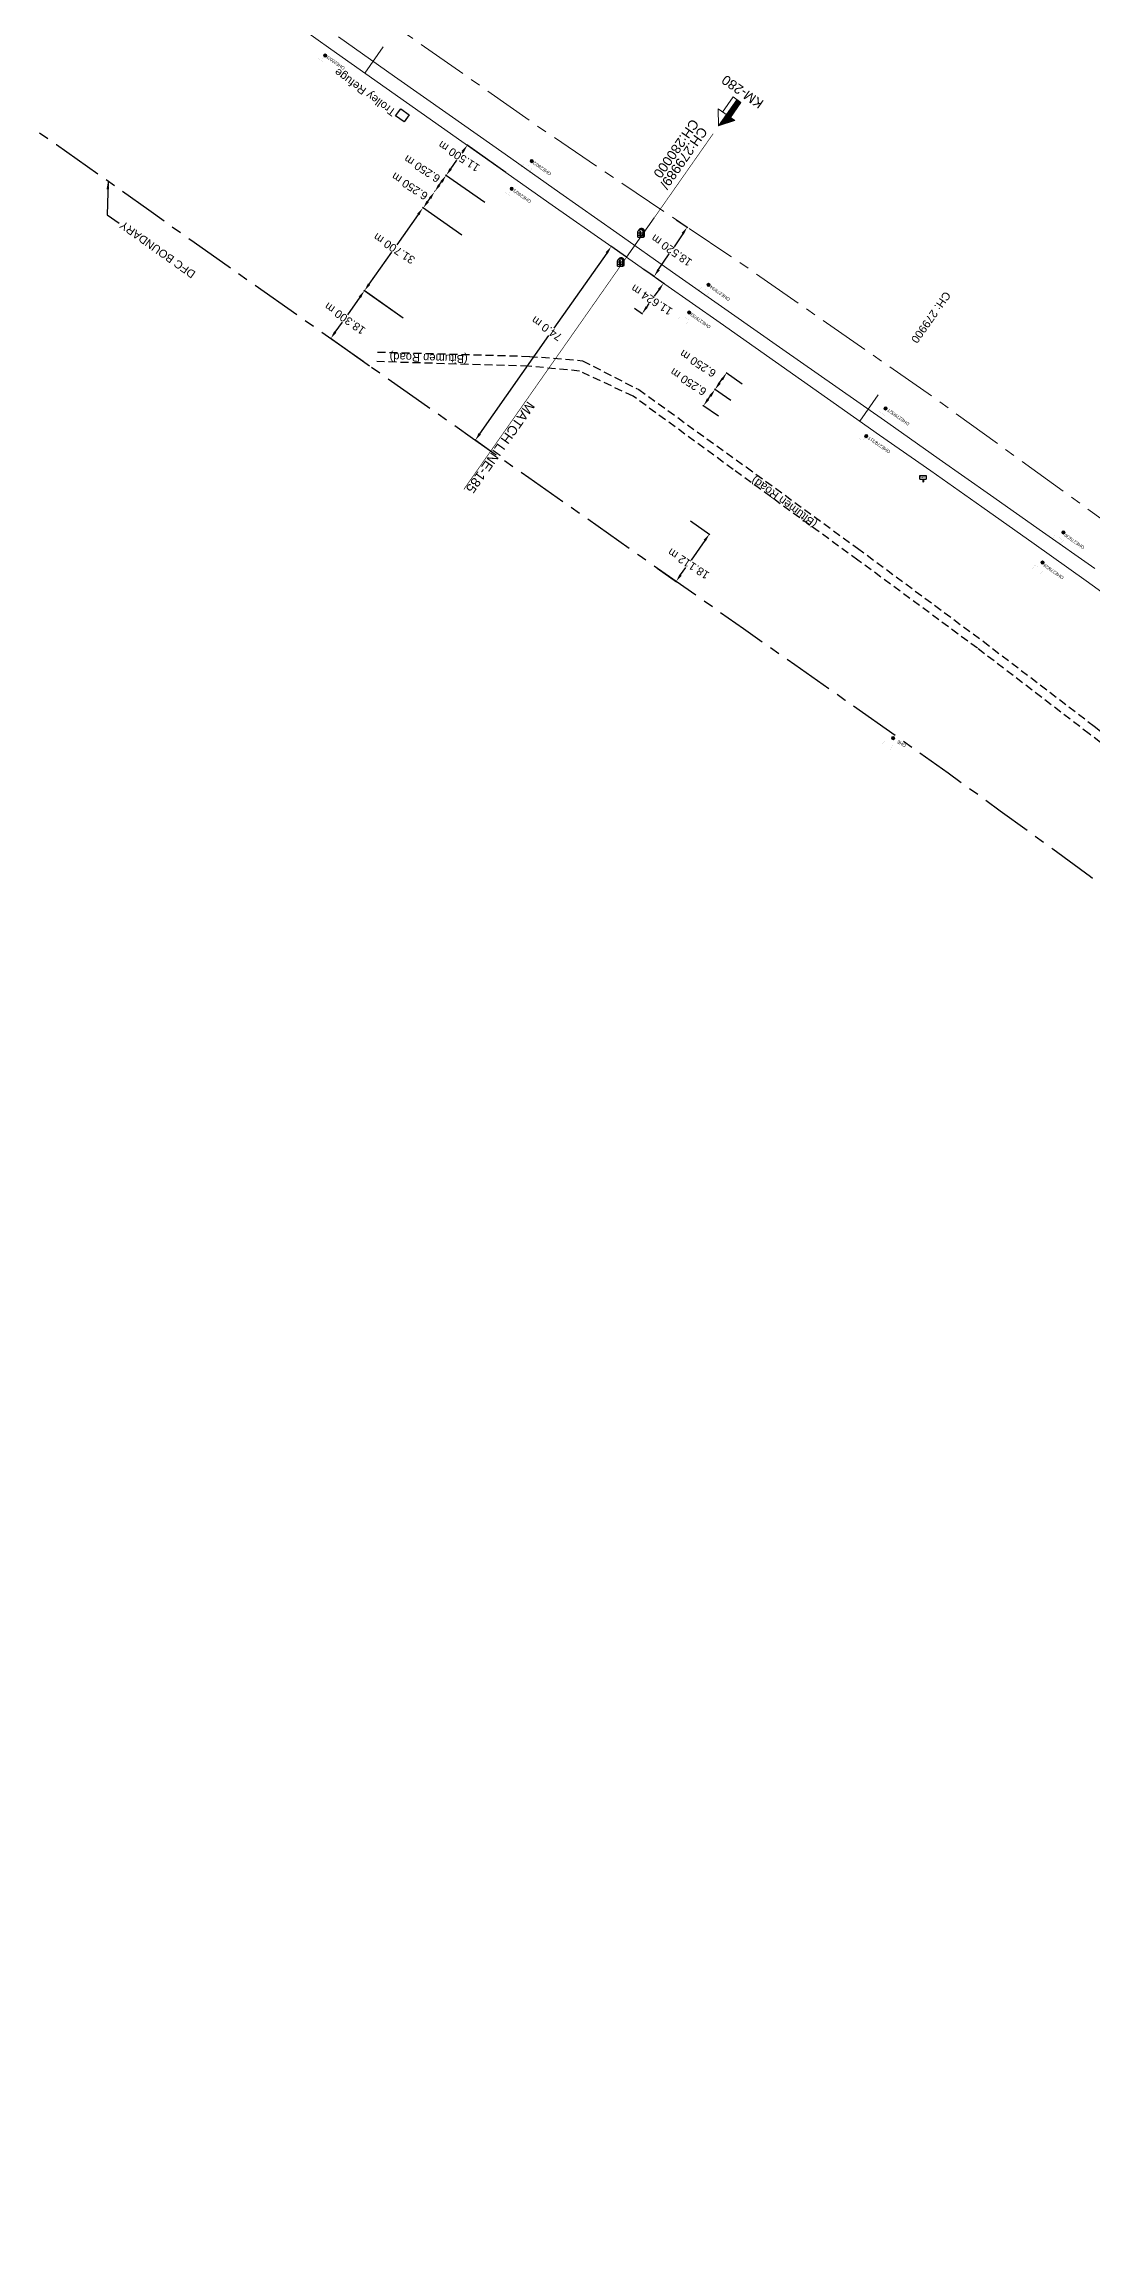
# Model space of a CAD drawing. Header units: metres. Extents: x 646303 to 662875, y 3366650 to 3378730.
# Drawn here: x 660779 to 661106, y 3367399 to 3368084 of the extents above; entities that cross this region are included whole.
import ezdxf
from ezdxf.enums import TextEntityAlignment as Align

# ---------------------------------------------------------------- set-up
doc = ezdxf.new("R2010")
doc.units = ezdxf.units.M
doc.header["$MEASUREMENT"] = 0
doc.header["$PDMODE"] = 3
doc.header["$PDSIZE"] = 0.5
for name, pattern in [('CENTER', [50.8, 31.75, -6.35, 6.35, -6.35]), ('DASHED', [0.75, 0.5, -0.25]), ('PHANTOM2', [1.25, 0.625, -0.125, 0.125, -0.125, 0.125, -0.125])]:
    doc.linetypes.add(name, pattern=pattern)
for name, color, linetype, lineweight in [('BOUNDARY DIMENTION', 10, 'Continuous', 0), ('Existing Chainage', 7, 'Continuous', 0), ('Existing IR Track', 143, 'Continuous', 0), ('Existing Railway Boundary', 7, 'CENTER', 0), ('KM STONE', 7, 'Continuous', 0), ('OHE MAST', 8, 'Continuous', 0), ('OHE MAST TEXT', 8, 'Continuous', 0)]:
    doc.layers.add(name, color=color, linetype=linetype, lineweight=lineweight)
for name, color, linetype in [('CURVE_DETAILS', 251, 'Continuous'), ('DFCC Boundary', 6, 'CENTER'), ('Dimension', 10, 'Continuous'), ('KILOMETER_STONE', 251, 'Continuous'), ('MATCH LINE', 7, 'Continuous'), ('Side Details', 251, 'Continuous'), ('SUB_ROAD_EDGE', 34, 'Continuous'), ('TROLLEY_STAND', 7, 'Continuous')]:
    doc.layers.add(name, color=color, linetype=linetype)
doc.styles.add('NB', font='swissbo.ttf', dxfattribs={"height": 1.5})
doc.styles.add('notes', font='romans.shx', dxfattribs={"height": 2})
doc.styles.get("Standard").update_dxf_attribs({"font": 'arial.ttf'})
doc.styles.add('Style-Arial', font='arial.ttf')
doc.dimstyles.new('DIM', dxfattribs={"dimtxt": 2.5, "dimasz": 2.5, "dimexe": 0.18, "dimexo": 0.0625, "dimgap": 0.09, "dimtad": 0, "dimtih": 1, "dimtoh": 1, "dimdec": 3, "dimzin": 0, "dimdsep": 46, "dimtxsty": 'Standard', "dimcen": 0.09, "dimadec": 0, "dimazin": 0, "dimtfac": 1, "dimtdec": 3, "dimtofl": 0, "dimtmove": 0, "dimatfit": 3, "dimfxl": 1, "dimtolj": 1, "dimtzin": 0, "dimarcsym": 0})
doc.dimstyles.new('ISO-25', dxfattribs={"dimtxt": 2.5, "dimasz": 2.5, "dimexe": 1.25, "dimexo": 0.625, "dimtad": 1, "dimtxsty": 'Standard', "dimcen": 2.5, "dimadec": 0, "dimazin": 0, "dimtfac": 1, "dimtmove": 0, "dimatfit": 3, "dimfxl": 1, "dimarcsym": 0})

# ---------------------------------------------------------------- blocks, each defined once
blk = doc.blocks.new('KMS')
blk.add_hatch(color=256).paths.add_polyline_path([(0.84, 1.71), (0.84, 0), (1.28, 0.25), (1.28, 1.71, 0.82134), (-0.65, 2.08, -0.601821)])
for points in [[(-0.84, 0), (-0.84, 1.71)], [(-0.84, 1.38), (0.84, 1.38)], [(-0.84, 0.64), (0.84, 0.64)], [(-0.84, 0), (0.84, 0)], [(0.84, 0), (0.84, 1.71)], [(0.84, 0), (1.28, 0.25)], [(1.28, 0.25), (1.28, 1.71)]]:
    blk.add_lwpolyline(points)
for centre, radius, start, end in [((0, 1.5), 0.867, 14.14625, 165.85375), ((0.28, 1.7), 1, 0.48587, 158.66614)]:
    blk.add_arc(centre, radius, start, end)
at = {"style": 'notes'}
for s, p in [('S', (-0.25, 0.09)), ('K', (-0.25, 1.58)), ('M', (-0.25, 0.81))]:
    blk.add_text(s, height=0.391, dxfattribs=at).set_placement(p)
blk = doc.blocks.new('CURVE')
for p, q in [((-0.98, 0.82), (-0.98, 1.98)), ((-0.98, 1.98), (0.98, 1.98)), ((-0.98, 0.82), (0.98, 0.82)), ((-0.13, 0.82), (-0.13, 0)), ((-0.13, 0), (0.13, 0)), ((0.13, 0.82), (0.13, 0)), ((0.98, 1.98), (0.98, 0.82))]:
    blk.add_line(p, q)
at = {"style": 'NB', "width": 1.025371}
blk.add_text('CURVE', height=0.4, dxfattribs=at).set_placement((0, 1.4), align=Align.MIDDLE)
blk = doc.blocks.new('OHE MAST')
h = blk.add_hatch(color=256)
edge = h.paths.add_edge_path()
edge.add_arc((0, 0), 0.514, 0, 360)
at = {"const_width": 0.01, "flags": 128}
for points in [[(1.5, 3.5), (1.5, 2), (-1.5, 2), (-1.5, 3.5)], [(0, 2), (0, 0)]]:
    blk.add_lwpolyline(points, dxfattribs=at)
blk.add_circle((0, 0), 0.514)
blk = doc.blocks.new('KM POST PLAN')
at = {"extrusion": (0, 0, -1)}
h = blk.add_hatch(color=256, dxfattribs=at)
h.paths.add_polyline_path([(0, -20), (0, -8.5), (3, -8.5), (3, -20)])
h.paths.add_polyline_path([(0, -8.5), (0, 0), (6.3, -8.5), (3, -8.5)], flags=16)
at = {"flags": 128}
for points in [[(0, 0), (-6.3, -8.5), (6.3, -8.5)], [(0, 0), (0, -20)], [(0, 0), (6.3, -8.5)], [(3, -8.5), (3, -20), (-3, -20), (-3, -8.5)]]:
    blk.add_lwpolyline(points, dxfattribs=at)
at = {"style": 'Style-Arial'}
blk.add_attdef('KM-POST', text='', height=6, dxfattribs=at).set_placement((0, -26, -263.9), align=Align.MIDDLE_CENTER)
blk = doc.blocks.new('*D1600')
at = {"layer": 'Defpoints', "color": 0, "transparency": 16777216}
for p in [(660988.34, 3367976.22), (660993.06, 3367972.89), (660989.46, 3367967.78)]:
    blk.add_point(p, dxfattribs=at)
at = {"layer": 'Dimension', "color": 0, "lineweight": -2, "transparency": 16777216}
for p, q in [((660986.18, 3367973.16), (660986.9, 3367974.18)), ((660993.01, 3367972.93), (660988.19, 3367976.32)), ((660989.41, 3367967.82), (660984.59, 3367971.22))]:
    blk.add_line(p, q, dxfattribs=at)
at = {"layer": 'Dimension', "color": 0, "transparency": 16777216}
for points in [[(660985.84, 3367973.4), (660986.52, 3367972.92), (660984.74, 3367971.11)], [(660986.56, 3367974.42), (660987.24, 3367973.94), (660988.34, 3367976.22)]]:
    blk.add_solid(points, dxfattribs=at)
at = {"layer": 'Dimension', "color": 0, "lineweight": 0, "transparency": 16777216, "insert": (660980.01, 3367978.58), "char_height": 2.5, "attachment_point": 5, "rotation": 147}
blk.add_mtext('\\A1;6.250 m', dxfattribs=at)
blk = doc.blocks.new('*D1601')
at = {"layer": 'Defpoints', "color": 0, "transparency": 16777216}
for p in [(660991.95, 3367981.32), (660996.93, 3367977.81), (660993.33, 3367972.7)]:
    blk.add_point(p, dxfattribs=at)
at = {"layer": 'Dimension', "color": 0, "lineweight": -2, "transparency": 16777216}
for p, q in [((660996.88, 3367977.85), (660991.8, 3367981.43)), ((660993.28, 3367972.74), (660988.2, 3367976.32)), ((660989.79, 3367978.26), (660990.51, 3367979.28))]:
    blk.add_line(p, q, dxfattribs=at)
at = {"layer": 'Dimension', "color": 0, "transparency": 16777216}
for points in [[(660990.17, 3367979.52), (660990.85, 3367979.04), (660991.95, 3367981.32)], [(660989.45, 3367978.5), (660990.13, 3367978.02), (660988.35, 3367976.21)]]:
    blk.add_solid(points, dxfattribs=at)
at = {"layer": 'Dimension', "color": 0, "lineweight": 0, "transparency": 16777216, "insert": (660983, 3367984.32), "char_height": 2.5, "attachment_point": 5, "rotation": 147}
blk.add_mtext('\\A1;6.250 m', dxfattribs=at)
blk = doc.blocks.new('*D1602')
at = {"layer": 'Defpoints', "color": 0, "transparency": 16777216}
for p in [(660969.86, 3368011.12), (660972.26, 3368009.43), (660963.17, 3368001.61)]:
    blk.add_point(p, dxfattribs=at)
at = {"layer": 'Dimension', "color": 0, "lineweight": -2, "transparency": 16777216}
for p, q in [((660970.82, 3368007.38), (660969.37, 3368005.32)), ((660969.91, 3368011.08), (660972.41, 3368009.32)), ((660963.22, 3368001.57), (660965.72, 3367999.82)), ((660967.01, 3368001.96), (660967.8, 3368003.08))]:
    blk.add_line(p, q, dxfattribs=at)
at = {"layer": 'Dimension', "color": 0, "transparency": 16777216}
for points in [[(660970.48, 3368007.62), (660971.16, 3368007.14), (660972.26, 3368009.43)], [(660966.67, 3368002.2), (660967.35, 3368001.73), (660965.57, 3367999.92)]]:
    blk.add_solid(points, dxfattribs=at)
at = {"layer": 'Dimension', "color": 0, "lineweight": 0, "transparency": 16777216, "insert": (660968.58, 3368004.2), "char_height": 2.5, "attachment_point": 5, "rotation": 147}
blk.add_mtext('\\A1;11.624 m', dxfattribs=at)
blk = doc.blocks.new('*D1603')
at = {"layer": 'Defpoints', "color": 0, "transparency": 16777216}
for p in [(660900.71, 3368037.99), (660900.71, 3368037.99), (660897.11, 3368032.88)]:
    blk.add_point(p, dxfattribs=at)
at = {"layer": 'Dimension', "color": 0, "lineweight": -2, "transparency": 16777216}
for p, q in [((660898.55, 3368034.93), (660899.27, 3368035.95)), ((660900.66, 3368038.03), (660900.56, 3368038.1)), ((660897.06, 3368032.92), (660896.96, 3368032.99))]:
    blk.add_line(p, q, dxfattribs=at)
at = {"layer": 'Dimension', "color": 0, "transparency": 16777216}
for points in [[(660898.21, 3368035.17), (660898.89, 3368034.69), (660897.11, 3368032.88)], [(660898.93, 3368036.19), (660899.61, 3368035.71), (660900.71, 3368037.99)]]:
    blk.add_solid(points, dxfattribs=at)
at = {"layer": 'Dimension', "color": 0, "lineweight": 0, "transparency": 16777216, "insert": (660892.92, 3368039.7), "char_height": 2.5, "attachment_point": 5, "rotation": 147}
blk.add_mtext('\\A1;6.250 m', dxfattribs=at)
blk = doc.blocks.new('*D1604')
at = {"layer": 'Defpoints', "color": 0, "transparency": 16777216}
for p in [(660904.31, 3368043.1), (660904.31, 3368043.1), (660900.71, 3368037.99)]:
    blk.add_point(p, dxfattribs=at)
at = {"layer": 'Dimension', "color": 0, "lineweight": -2, "transparency": 16777216}
for p, q in [((660904.26, 3368043.14), (660904.17, 3368043.2)), ((660900.66, 3368038.03), (660900.56, 3368038.1)), ((660902.15, 3368040.04), (660902.87, 3368041.06))]:
    blk.add_line(p, q, dxfattribs=at)
at = {"layer": 'Dimension', "color": 0, "transparency": 16777216}
for points in [[(660902.53, 3368041.3), (660903.21, 3368040.82), (660904.31, 3368043.1)], [(660901.81, 3368040.28), (660902.49, 3368039.8), (660900.71, 3368037.99)]]:
    blk.add_solid(points, dxfattribs=at)
at = {"layer": 'Dimension', "color": 0, "lineweight": 0, "transparency": 16777216, "insert": (660896.79, 3368045.15), "char_height": 2.5, "attachment_point": 5, "rotation": 147}
blk.add_mtext('\\A1;6.250 m', dxfattribs=at)
blk = doc.blocks.new('*D1605')
at = {"layer": 'Defpoints', "color": 0, "transparency": 16777216}
for p in [(660910.91, 3368052.49), (660923.06, 3368043.96), (660916.45, 3368034.55)]:
    blk.add_point(p, dxfattribs=at)
at = {"layer": 'Dimension', "color": 0, "lineweight": -2, "transparency": 16777216}
for p, q in [((660909.47, 3368050.45), (660909.22, 3368050.08)), ((660923.01, 3368043.99), (660910.76, 3368052.6)), ((660916.39, 3368034.58), (660904.15, 3368043.19)), ((660905.74, 3368045.13), (660907.65, 3368047.85))]:
    blk.add_line(p, q, dxfattribs=at)
at = {"layer": 'Dimension', "color": 0, "transparency": 16777216}
for points in [[(660909.13, 3368050.69), (660909.82, 3368050.21), (660910.91, 3368052.49)], [(660905.4, 3368045.37), (660906.08, 3368044.89), (660904.3, 3368043.08)]]:
    blk.add_solid(points, dxfattribs=at)
at = {"layer": 'Dimension', "color": 0, "lineweight": 0, "transparency": 16777216, "insert": (660908.32, 3368049.04), "char_height": 2.5, "attachment_point": 5, "rotation": 147}
blk.add_mtext('\\A1;11.500 m', dxfattribs=at)
blk = doc.blocks.new('*D1606')
at = {"layer": 'Defpoints', "color": 0, "transparency": 16777216}
for p in [(660909.24, 3368024.33), (660878.76, 3368007.03), (660890.98, 3367998.42)]:
    blk.add_point(p, dxfattribs=at)
at = {"layer": 'Dimension', "color": 0, "lineweight": -2, "transparency": 16777216}
for p, q in [((660895.59, 3368030.9), (660888.86, 3368021.36)), ((660909.19, 3368024.37), (660896.88, 3368033.05)), ((660880.2, 3368009.08), (660887.29, 3368019.12)), ((660890.92, 3367998.46), (660878.62, 3368007.14))]:
    blk.add_line(p, q, dxfattribs=at)
at = {"layer": 'Dimension', "color": 0, "transparency": 16777216}
for points in [[(660895.25, 3368031.14), (660895.93, 3368030.66), (660897.03, 3368032.94)], [(660879.86, 3368009.32), (660880.54, 3368008.84), (660878.76, 3368007.03)]]:
    blk.add_solid(points, dxfattribs=at)
at = {"layer": 'Dimension', "color": 0, "lineweight": 0, "transparency": 16777216, "insert": (660888.07, 3368020.24), "char_height": 2.5, "attachment_point": 5, "rotation": 147}
blk.add_mtext('\\A1;31.700 m', dxfattribs=at)
blk = doc.blocks.new('*D1737')
at = {"layer": 'Defpoints', "color": 0, "linetype": 'ByBlock', "ltscale": 0.5, "transparency": 16777216}
for p in [(660976.2, 3368029.29), (660979.67, 3368026.96), (660965.87, 3368013.91)]:
    blk.add_point(p, dxfattribs=at)
at = {"layer": 'Existing Railway Boundary', "color": 0, "linetype": 'ByBlock', "lineweight": -2, "ltscale": 0.5, "transparency": 16777216}
for p, q in [((660976.25, 3368029.25), (660979.82, 3368026.86)), ((660978.27, 3368024.88), (660975.54, 3368020.81)), ((660970.73, 3368013.66), (660974.01, 3368018.54)), ((660965.92, 3368013.88), (660969.49, 3368011.48))]:
    blk.add_line(p, q, dxfattribs=at)
at = {"layer": 'Existing Railway Boundary', "color": 0, "linetype": 'ByBlock', "ltscale": 0.5, "transparency": 16777216}
for points in [[(660977.93, 3368025.11), (660978.62, 3368024.65), (660979.67, 3368026.96)], [(660970.39, 3368013.89), (660971.08, 3368013.43), (660969.34, 3368011.58)]]:
    blk.add_solid(points, dxfattribs=at)
at = {"layer": 'Existing Railway Boundary', "color": 0, "linetype": 'ByBlock', "ltscale": 0.5, "transparency": 16777216, "insert": (660974.77, 3368019.67), "char_height": 2.5, "attachment_point": 5, "rotation": 145}
blk.add_mtext('\\A1;18.520 m', dxfattribs=at)
blk = doc.blocks.new('*D1488')
at = {"layer": 'Defpoints', "color": 0, "transparency": 16777216}
for p in [(660980.65, 3367935.21), (660970.24, 3367920.39), (660976.18, 3367916.22)]:
    blk.add_point(p, dxfattribs=at)
at = {"layer": 'Dimension', "color": 0, "lineweight": -2, "transparency": 16777216}
for p, q in [((660980.7, 3367935.17), (660986.73, 3367930.94)), ((660985.15, 3367928.99), (660980.85, 3367922.87)), ((660970.29, 3367920.35), (660976.32, 3367916.11)), ((660977.61, 3367918.26), (660979.27, 3367920.63))]:
    blk.add_line(p, q, dxfattribs=at)
at = {"layer": 'Dimension', "color": 0, "transparency": 16777216}
for points in [[(660984.81, 3367929.23), (660985.49, 3367928.75), (660986.59, 3367931.04)], [(660977.27, 3367918.5), (660977.95, 3367918.02), (660976.18, 3367916.22)]]:
    blk.add_solid(points, dxfattribs=at)
at = {"layer": 'Dimension', "color": 0, "lineweight": 0, "transparency": 16777216, "insert": (660980.06, 3367921.75), "char_height": 2.5, "attachment_point": 5, "rotation": 147}
blk.add_mtext('\\A1;18.112 m', dxfattribs=at)
blk = doc.blocks.new('*D1461')
at = {"layer": 'BOUNDARY DIMENTION', "color": 0, "lineweight": -2, "transparency": 16777216}
for p, q in [((662244.85, 3367095.44), (662244.16, 3367095.87)), ((662242.98, 3367093.66), (662239.54, 3367088.19)), ((662233.82, 3367079.1), (662238.08, 3367085.88)), ((662233.03, 3367076.64), (662232.33, 3367077.07))]:
    blk.add_line(p, q, dxfattribs=at)
at = {"layer": 'BOUNDARY DIMENTION', "color": 0, "transparency": 16777216}
for points in [[(662242.62, 3367093.88), (662243.33, 3367093.44), (662244.31, 3367095.78)], [(662233.46, 3367079.32), (662234.17, 3367078.87), (662232.49, 3367076.98)]]:
    blk.add_solid(points, dxfattribs=at)
at = {"layer": 'Defpoints', "color": 0, "linetype": 'Continuous', "ltscale": 0.5, "transparency": 16777216}
for p in [(647418.1, 3377902.15), (647420.31, 3377900.52), (647398.68, 3377871.33)]:
    blk.add_point(p, dxfattribs=at)
at = {"layer": 'Defpoints', "color": 0, "transparency": 16777216}
for p in [(662244.31, 3367095.78), (662244.9, 3367095.41), (662233.08, 3367076.61)]:
    blk.add_point(p, dxfattribs=at)
at = {"layer": 'DFCC Boundary', "color": 0, "linetype": 'Continuous', "lineweight": -2, "ltscale": 0.5, "transparency": 16777216}
for p, q in [((647420.26, 3377900.55), (647417.96, 3377902.26)), ((647416.61, 3377900.14), (647413.17, 3377895.5)), ((647397.96, 3377874.97), (647411.54, 3377893.3)), ((647398.63, 3377871.36), (647396.32, 3377873.07))]:
    blk.add_line(p, q, dxfattribs=at)
at = {"layer": 'DFCC Boundary', "color": 0, "linetype": 'Continuous', "ltscale": 0.5, "transparency": 16777216}
for points in [[(647416.28, 3377900.39), (647416.95, 3377899.9), (647418.1, 3377902.15)], [(647397.62, 3377875.22), (647398.29, 3377874.72), (647396.47, 3377872.96)]]:
    blk.add_solid(points, dxfattribs=at)
at = {"layer": 'BOUNDARY DIMENTION', "color": 0, "transparency": 16777216, "insert": (662238.81, 3367087.03), "char_height": 2.5, "attachment_point": 5, "rotation": 145}
blk.add_mtext('\\A1;22.208 m', dxfattribs=at)
at = {"layer": 'DFCC Boundary', "color": 0, "linetype": 'Continuous', "ltscale": 0.5, "transparency": 16777216, "insert": (647412.36, 3377894.4), "char_height": 2.5, "attachment_point": 5, "rotation": 145}
blk.add_mtext('\\A1;36.332 m', dxfattribs=at)
blk = doc.blocks.new('*D1462')
at = {"layer": 'BOUNDARY DIMENTION', "color": 0, "lineweight": -2, "transparency": 16777216}
for p, q in [((662549.11, 3366886.35), (662541.43, 3366875.79)), ((662551.8, 3366887.49), (662550.44, 3366888.48)), ((662534.84, 3366866.73), (662539.82, 3366873.58)), ((662534.58, 3366863.83), (662533.22, 3366864.82))]:
    blk.add_line(p, q, dxfattribs=at)
at = {"layer": 'BOUNDARY DIMENTION', "color": 0, "transparency": 16777216}
for points in [[(662548.78, 3366886.6), (662549.45, 3366886.11), (662550.58, 3366888.38)], [(662534.5, 3366866.98), (662535.18, 3366866.49), (662533.37, 3366864.71)]]:
    blk.add_solid(points, dxfattribs=at)
at = {"layer": 'Defpoints', "color": 0, "linetype": 'Continuous', "ltscale": 0.5, "transparency": 16777216}
for p in [(647247.45, 3378028.49), (647249.19, 3378027.21), (647225.93, 3377999.21)]:
    blk.add_point(p, dxfattribs=at)
at = {"layer": 'Defpoints', "color": 0, "transparency": 16777216}
for p in [(662551.85, 3366887.45), (662533.37, 3366864.71), (662534.63, 3366863.79)]:
    blk.add_point(p, dxfattribs=at)
at = {"layer": 'DFCC Boundary', "color": 0, "linetype": 'Continuous', "lineweight": -2, "ltscale": 0.5, "transparency": 16777216}
for p, q in [((647247.5, 3378028.45), (647249.34, 3378027.1)), ((647247.71, 3378025.19), (647242.02, 3378017.45)), ((647229.16, 3377999.94), (647240.4, 3378015.24)), ((647225.98, 3377999.17), (647227.82, 3377997.82))]:
    blk.add_line(p, q, dxfattribs=at)
at = {"layer": 'DFCC Boundary', "color": 0, "linetype": 'Continuous', "ltscale": 0.5, "transparency": 16777216}
for points in [[(647247.37, 3378025.44), (647248.05, 3378024.94), (647249.19, 3378027.21)], [(647228.82, 3378000.19), (647229.49, 3377999.7), (647227.68, 3377997.93)]]:
    blk.add_solid(points, dxfattribs=at)
at = {"layer": 'BOUNDARY DIMENTION', "color": 0, "transparency": 16777216, "insert": (662540.62, 3366874.68), "char_height": 2.5, "attachment_point": 5, "rotation": 145}
blk.add_mtext('\\A1;29.264 m', dxfattribs=at)
at = {"layer": 'DFCC Boundary', "color": 0, "linetype": 'Continuous', "ltscale": 0.5, "transparency": 16777216, "insert": (647241.21, 3378016.35), "char_height": 2.5, "attachment_point": 5, "rotation": 145}
blk.add_mtext('\\A1;36.332 m', dxfattribs=at)
blk = doc.blocks.new('*D1463')
at = {"layer": 'BOUNDARY DIMENTION', "color": 0, "lineweight": -2, "transparency": 16777216}
for p, q in [((662172.2, 3367138.17), (662169.01, 3367133.1)), ((662172.51, 3367140.93), (662173.68, 3367140.19)), ((662164.89, 3367126.55), (662167.55, 3367130.78)), ((662162.55, 3367125.07), (662163.71, 3367124.34))]:
    blk.add_line(p, q, dxfattribs=at)
at = {"layer": 'BOUNDARY DIMENTION', "color": 0, "transparency": 16777216}
for points in [[(662171.85, 3367138.39), (662172.55, 3367137.95), (662173.53, 3367140.29)], [(662164.54, 3367126.77), (662165.24, 3367126.33), (662163.56, 3367124.44)]]:
    blk.add_solid(points, dxfattribs=at)
at = {"layer": 'Defpoints', "color": 0, "linetype": 'Continuous', "ltscale": 0.5, "transparency": 16777216}
for p in [(647211.24, 3378055.28), (647211.52, 3378055.08), (647189.88, 3378025.9)]:
    blk.add_point(p, dxfattribs=at)
at = {"layer": 'Defpoints', "color": 0, "transparency": 16777216}
for p in [(662172.46, 3367140.96), (662173.53, 3367140.29), (662162.49, 3367125.11)]:
    blk.add_point(p, dxfattribs=at)
at = {"layer": 'DFCC Boundary', "color": 0, "linetype": 'Continuous', "lineweight": -2, "ltscale": 0.5, "transparency": 16777216}
for p, q in [((647209.75, 3378053.28), (647208.18, 3378051.16)), ((647211.47, 3378055.12), (647211.1, 3378055.39)), ((647191.09, 3378028.11), (647206.55, 3378048.96)), ((647189.83, 3378025.93), (647189.46, 3378026.21))]:
    blk.add_line(p, q, dxfattribs=at)
at = {"layer": 'DFCC Boundary', "color": 0, "linetype": 'Continuous', "ltscale": 0.5, "transparency": 16777216}
for points in [[(647209.42, 3378053.52), (647210.09, 3378053.03), (647211.24, 3378055.28)], [(647190.76, 3378028.36), (647191.43, 3378027.86), (647189.6, 3378026.1)]]:
    blk.add_solid(points, dxfattribs=at)
at = {"layer": 'BOUNDARY DIMENTION', "color": 0, "transparency": 16777216, "insert": (662168.28, 3367131.94), "char_height": 2.5, "attachment_point": 5, "rotation": 145}
blk.add_mtext('\\A1;18.726 m', dxfattribs=at)
at = {"layer": 'DFCC Boundary', "color": 0, "linetype": 'Continuous', "ltscale": 0.5, "transparency": 16777216, "insert": (647207.37, 3378050.06), "char_height": 2.5, "attachment_point": 5, "rotation": 145}
blk.add_mtext('\\A1;36.332 m', dxfattribs=at)
blk = doc.blocks.new('*D1514')
at = {"layer": 'BOUNDARY DIMENTION', "color": 0, "lineweight": -2, "transparency": 16777216}
for p, q in [((660890.92, 3367998.46), (660878.63, 3368007.15)), ((660877.33, 3368005.01), (660873.43, 3367999.49)), ((660869.65, 3367994.14), (660871.86, 3367997.26)), ((660880.36, 3367983.52), (660868.06, 3367992.21))]:
    blk.add_line(p, q, dxfattribs=at)
at = {"layer": 'BOUNDARY DIMENTION', "color": 0, "transparency": 16777216}
for points in [[(660876.99, 3368005.25), (660877.67, 3368004.77), (660878.77, 3368007.05)], [(660869.31, 3367994.38), (660869.99, 3367993.9), (660868.21, 3367992.1)]]:
    blk.add_solid(points, dxfattribs=at)
at = {"layer": 'Defpoints', "color": 0, "transparency": 16777216}
for p in [(660890.97, 3367998.42), (660868.21, 3367992.1), (660880.41, 3367983.48)]:
    blk.add_point(p, dxfattribs=at)
at = {"layer": 'BOUNDARY DIMENTION', "color": 0, "transparency": 16777216, "insert": (660872.65, 3367998.38), "char_height": 2.5, "attachment_point": 5, "rotation": 145}
blk.add_mtext('\\A1;18.300 m', dxfattribs=at)
blk = doc.blocks.new('*D1888')
at = {"layer": 'Defpoints', "color": 0, "linetype": 'Continuous', "ltscale": 0.5, "transparency": 16777216}
for p in [(660960.76, 3368017.5), (660913.39, 3367960.34), (660918.22, 3367956.94)]:
    blk.add_point(p, dxfattribs=at)
at = {"layer": 'DFCC Boundary', "color": 0, "linetype": 'Continuous', "lineweight": -2, "ltscale": 0.5, "transparency": 16777216}
for p, q in [((660960.71, 3368017.53), (660955.79, 3368020.99)), ((660954.5, 3368018.84), (660937.97, 3367995.32)), ((660914.83, 3367962.38), (660936.4, 3367993.08)), ((660918.17, 3367956.98), (660913.25, 3367960.44))]:
    blk.add_line(p, q, dxfattribs=at)
at = {"layer": 'DFCC Boundary', "color": 0, "linetype": 'Continuous', "ltscale": 0.5, "transparency": 16777216}
for points in [[(660954.16, 3368019.08), (660954.84, 3368018.6), (660955.93, 3368020.89)], [(660914.49, 3367962.62), (660915.17, 3367962.14), (660913.39, 3367960.34)]]:
    blk.add_solid(points, dxfattribs=at)
at = {"layer": 'DFCC Boundary', "color": 0, "linetype": 'Continuous', "ltscale": 0.5, "transparency": 16777216, "insert": (660935.75, 3367995.21), "char_height": 2.5, "attachment_point": 5, "rotation": 145}
blk.add_mtext('\\A1;74.0 m', dxfattribs=at)

msp = doc.modelspace()

# ---------------------------------------------------------------- linework, layer by layer
at = {"layer": 'DFCC Boundary', "ltscale": 0.5, "flags": 128}
msp.add_lwpolyline([(662565.6431, 3366842.0459), (662548.217, 3366854.2838), (662532.9064, 3366864.9999), (662517.5595, 3366875.7415), (662503.9915, 3366885.2805), (662490.4749, 3366894.7833), (662474.3945, 3366906.0736), (662458.24, 3366917.4159), (662441.4584, 3366929.1606), (662424.5366, 3366941.0035), (662407.7649, 3366952.7786), (662401.9048, 3366956.8928), (662320.9687, 3367015.5234), (662173.0911, 3367118.297), (662018.0169, 3367217.942), (662022.9408, 3367225.2355), (661945.6773, 3367280.5926), (661744.5178, 3367412.7853), (661728.4159, 3367389.8783), (661409.5023, 3367613.7762), (661431.3001, 3367645.1669), (661427.7408, 3367647.6718), (661418.8583, 3367653.9104), (661409.9095, 3367660.1956), (661395.2505, 3367670.5394), (661384.8196, 3367677.9127), (661375.1078, 3367684.7268), (661367.5374, 3367690.0517), (661358.0886, 3367696.6907), (661348.6239, 3367703.3322), (661344.5162, 3367706.2202), (661344.9668, 3367706.8618), (661335.3627, 3367713.6144), (661327.3851, 3367719.2077), (661318.2791, 3367725.5812), (661309.8813, 3367731.4842), (661284.4315, 3367749.4044), (661267.3402, 3367761.4491), (661243.4783, 3367778.4888), (661216.7453, 3367741.0546), (661213.241, 3367743.5572), (661195.5836, 3367756.6071), (661177.9702, 3367769.626), (661156.4467, 3367785.8356), (661148.0607, 3367792.1995), (661133.6905, 3367803.0041), (661119.5191, 3367813.6733), (661105.6946, 3367823.9215), (661093.9054, 3367832.6241), (661077.5228, 3367844.5054), (661061.2799, 3367856.285), (661045.32, 3367867.5775), (661029.0726, 3367879.0734), (661013.2584, 3367890.1762), (660997.2782, 3367901.3956), (660980.9788, 3367912.8451), (660964.6327, 3367924.3276), (660947.3461, 3367936.4864), (660930.1333, 3367948.5934), (660912.5707, 3367960.9093), (660894.9306, 3367973.2796), (660877.6422, 3367985.4277), (660860.2634, 3367997.6393), (660842.9781, 3368009.8166), (660825.4983, 3368022.131), (660811.339, 3368032.2028), (660797.4119, 3368042.1094), (660782.5128, 3368052.5993), (660767.4808, 3368063.1827), (660751.0012, 3368074.7254), (660734.3125, 3368086.4147), (660719.3275, 3368096.9585), (660704.3795, 3368107.4761), (660688.7093, 3368118.477), (660672.9397, 3368129.5475), (660655.797, 3368141.5941), (660638.5652, 3368153.7032), (660622.8618, 3368164.7374), (660607.1396, 3368175.7847), (660591.9852, 3368186.3839), (660576.7315, 3368197.0526), (660560.3095, 3368208.6108), (660544.116, 3368220.0082), (660528.3397, 3368231.0748), (660512.5414, 3368242.1568), (660497.4509, 3368252.7533), (660482.4222, 3368263.3065), (660466.968, 3368274.1704), (660451.6169, 3368284.9618), (660435.5277, 3368296.2674), (660419.4587, 3368307.5588), (660403.2343, 3368318.9753), (660387.0692, 3368330.3501), (660371.9016, 3368340.9863), (660362.0092, 3368347.9233), (660341.7308, 3368362.192), (660326.8725, 3368372.6492), (660312.0627, 3368383.0453), (660297.0115, 3368393.6109), (660281.2321, 3368404.7091), (660265.4328, 3368415.8212), (660253.8818, 3368423.9326), (660242.0763, 3368432.2231), (660226.6332, 3368443.1155), (660211.0272, 3368454.1226), (660195.2302, 3368465.2236), (660179.3654, 3368476.3723), (660162.5154, 3368488.1794), (660145.4635, 3368500.1281), (660129.3603, 3368511.4565), (660113.1961, 3368522.8278), (660097.2382, 3368534.0507), (660081.2523, 3368545.2932), (660064.458, 3368557.1251), (660047.7677, 3368568.8837), (660032.4691, 3368579.6352), (660017.2758, 3368590.3126), (660000.1632, 3368602.3052), (659983.0731, 3368614.282), (659967.2319, 3368625.4031), (659951.3427, 3368636.5582), (659932.0647, 3368650.1756), (659913.1258, 3368663.5536), (659898.2493, 3368674.0163), (659881.7667, 3368685.6055), (659866.0047, 3368696.7435), (659850.3373, 3368707.8146), (659834.6333, 3368718.8575), (659818.6461, 3368730.0995), (659804.3398, 3368740.181), (659789.9481, 3368750.3227), (659772.9194, 3368762.3136), (659755.8766, 3368774.3145), (659741.0752, 3368784.7603), (659726.3396, 3368795.1596), (659712.011, 3368805.2432), (659697.6029, 3368815.3827), (659684.3535, 3368824.7302), (659671.1528, 3368834.0432), (659654.2885, 3368845.8933), (659636.8714, 3368858.1319), (659622.1467, 3368868.7872), (659608.2832, 3368878.8192), (659592.7424, 3368889.7844), (659576.9096, 3368900.9551), (659562.5868, 3368911.0537), (659553.5917, 3368917.3959), (659534.7433, 3368930.6917), (659521.2685, 3368940.2021), (659508.0292, 3368949.5538), (659494.8098, 3368958.8914), (659481.3273, 3368968.4018), (659467.9498, 3368977.8382), (659454.4923, 3368987.2582), (659440.7837, 3368996.854), (659425.5597, 3369007.614), (659410.0492, 3369018.5753), (659397.5675, 3369027.3641), (659384.5623, 3369036.5214), (659370.5054, 3369046.4276), (659356.4132, 3369056.3585), (659342.3201, 3369066.3092), (659331.8447, 3369073.7055), (659314.7098, 3369085.825), (659301.2296, 3369095.3614), (659287.1805, 3369105.2924), (659273.0852, 3369115.2561), (659259.8762, 3369124.5882), (659246.575, 3369133.9855), (659233.3676, 3369143.319), (659220.1207, 3369152.6803), (659206.3404, 3369162.3938), (659192.4106, 3369172.2127), (659178.3672, 3369182.1367), (659164.3785, 3369192.022), (659162.9385, 3369193.0388), (659183.6795, 3369222.4635), (659172.119, 3369230.6258), (659159.1298, 3369239.7969), (659148.6068, 3369247.2055), (659138.0069, 3369254.6684), (659119.1994, 3369267.9214), (659100.365, 3369281.1933), (659085.533, 3369291.6533), (659070.676, 3369302.1309), (659061.4534, 3369308.6334), (659052.1019, 3369315.2268), (659038.8969, 3369324.5617), (659025.7603, 3369333.8483), (659012.2746, 3369343.3047), (659000.2935, 3369351.7058), (658985.7542, 3369361.9126), (658972.701, 3369371.0824), (658959.9309, 3369380.1093), (658947.2513, 3369389.0721), (658932.3759, 3369399.5827), (658921.8345, 3369407.031), (658905.9406, 3369418.2511), (658894.3687, 3369426.4196), (658881.1048, 3369435.7663), (658867.8714, 3369445.0915), (658853.3089, 3369455.3761), (658838.9326, 3369465.5292), (658823.5657, 3369476.1988), (658807.8953, 3369487.0791), (658792.9935, 3369497.6726), (658789.1301, 3369500.4191), (658764.5252, 3369517.7675), (658750.6615, 3369527.5465), (658735.8772, 3369537.9899), (658721.0329, 3369548.4756), (658706.8044, 3369558.4963), (658692.4812, 3369568.5836), (658679.0099, 3369578.0951), (658665.5152, 3369587.6232), (658651.2818, 3369597.6569), (658636.9905, 3369607.7316), (658622.1701, 3369618.1873), (658607.4224, 3369628.5918), (658593.6263, 3369638.3112), (658579.8399, 3369648.0238), (658566.1309, 3369657.6871), (658552.3621, 3369667.3926), (658537.8692, 3369677.626), (658523.3279, 3369687.8934), (658509.6438, 3369697.5459), (658495.8531, 3369707.2734), (658481.9269, 3369717.1048), (658467.9459, 3369726.9748), (658454.4251, 3369736.5125), (658440.9599, 3369746.011), (658427.1565, 3369755.7285), (658413.3787, 3369765.428), (658398.646, 3369775.8103), (658383.9067, 3369786.1972), (658371.4552, 3369794.9743), (658359.0483, 3369803.72), (658345.546, 3369813.2195), (658332.0048, 3369822.7464), (658318.5168, 3369832.2514), (658305.0219, 3369841.7615), (658291.2617, 3369851.4373), (658277.4987, 3369861.115), (658264.1625, 3369870.4871), (658250.7424, 3369879.918), (658237.5823, 3369889.1736), (658224.3865, 3369898.4543), (658209.4318, 3369909.0033), (658194.5636, 3369919.4914), (658180.151, 3369929.6325), (658165.7287, 3369939.7804), (658156.9292, 3369945.9856), (658133.9487, 3369962.1448), (658109.9616, 3369979.0407), (658086.1386, 3369995.8212), (658069.4823, 3370007.553), (658052.6981, 3370019.3752), (658033.9581, 3370032.6043), (658015.0826, 3370045.9289), (657994.939, 3370060.1316), (657974.6985, 3370074.4026), (657960.2252, 3370084.5842), (657945.643, 3370094.8424), (657928.629, 3370106.7917), (657911.5911, 3370118.7415), (657890.9691, 3370133.2895), (657870.7134, 3370147.5792), (657850.3966, 3370161.8284), (657830.1146, 3370176.0529), (657812.1714, 3370188.7253), (657794.2418, 3370201.388), (657775.9501, 3370214.2546), (657757.6685, 3370227.1142), (657736.4935, 3370242.019), (657715.8063, 3370256.5806), (657697.09, 3370269.7238), (657676.8418, 3370283.9453), (657670.0518, 3370288.7482), (657661.5164, 3370294.7857), (657642.367, 3370308.2307), (657623.1765, 3370321.7045), (657605.0199, 3370334.4839), (657586.8248, 3370347.2905), (657568.2781, 3370360.3555), (657549.69, 3370373.4497), (657534.1551, 3370384.3835), (657518.595, 3370395.335), (657503.5822, 3370405.9238), (657488.6113, 3370416.483), (657477.4694, 3370424.3177), (657456.7199, 3370394.899), (657452.1854, 3370398.0875), (657436.4649, 3370409.1418), (657420.2829, 3370420.542), (657404.1975, 3370431.8742), (657387.5582, 3370443.5761), (657370.8643, 3370455.3165), (657356.3586, 3370465.5498), (657342.0257, 3370475.6612), (657334.1018, 3370481.2282), (657342.1648, 3370492.6732), (657327.3432, 3370503.0861), (657304.5869, 3370519.0736), (657286.4992, 3370531.7939), (657268.5013, 3370544.451), (657251.4778, 3370556.4153), (657234.5183, 3370568.3346), (657219.7856, 3370578.7204), (657205.1604, 3370589.0304), (657189.9505, 3370599.7163), (657174.7446, 3370610.3994), (657157.229, 3370622.7139), (657139.8436, 3370634.9368), (657122.2775, 3370647.282), (657104.8724, 3370659.514), (657088.6726, 3370670.9041), (657072.3463, 3370682.3832), (657052.4463, 3370696.3561), (657032.2468, 3370710.5392), (657017.2111, 3370721.1335), (657002.3465, 3370731.6074), (656985.5169, 3370743.3847), (656968.6279, 3370755.2036), (656952.6202, 3370766.4469), (656936.5129, 3370777.7603), (656917.7376, 3370790.961), (656898.7021, 3370804.3447), (656880.5471, 3370817.1216), (656862.3859, 3370829.9029), (656845.3825, 3370841.8619), (656828.6857, 3370853.6052), (656810.2968, 3370866.5434), (656792.0928, 3370879.3517), (656770.106, 3370894.8035), (656748.097, 3370910.271), (656728.4902, 3370924.0664), (656709.0221, 3370937.7643), (656692.8289, 3370949.1481), (656676.4723, 3370960.6469), (656657.4402, 3370974.0598), (656638.281, 3370987.5622), (656621.3401, 3370999.4861), (656604.5392, 3371011.3113), (656585.7485, 3371024.5046), (656566.9099, 3371037.7317), (656537.298, 3371058.585), (656532.701, 3371052.0376), (656368.7794, 3371159.4659), (656280.7288, 3371198.5806), (656189.7218, 3371230.5142), (656096.9021, 3371265.9123), (656004.8733, 3371310.8246), (655917.3616, 3371369.3401), (655838.0052, 3371438.656), (655768.8371, 3371518.5854), (655712.6719, 3371608.6179), (655647.9895, 3371736.3311)], dxfattribs=at)
at = {"layer": 'Existing Chainage', "color": 0, "linetype": 'Continuous', "lineweight": 13, "flags": 128}
for points in [[(660884.6559, 3368083.2068), (660878.8967, 3368075.0317)], [(660969.3243, 3368029.813), (660960.712, 3368017.5318)], [(661039.3404, 3367974.5023), (661033.5923, 3367966.3194)]]:
    msp.add_lwpolyline(points, dxfattribs=at)
at = {"layer": 'Existing IR Track', "flags": 128}
for points in [[(660854.232, 3368092.5036), (660868.2544, 3368082.5292), (660885.5966, 3368070.3117), (660902.845, 3368058.1605), (660920.1871, 3368045.9746), (660937.4753, 3368033.8266), (660955.058, 3368021.4967), (660972.6635, 3368009.1507), (660989.919, 3367997.0137), (661007.2056, 3367984.8548), (661023.5147, 3367973.3984), (661039.8141, 3367961.9488), (661055.7791, 3367950.7401), (661071.704, 3367939.5596), (661088.0618, 3367927.9856), (661104.3743, 3367916.4436), (661120.9668, 3367904.4105)], [(660870.6338, 3368086.3416), (660888.1938, 3368073.9989), (660905.3006, 3368061.9748), (660922.7906, 3368049.6725), (660939.8636, 3368037.6635), (660957.6417, 3368025.1678), (660975.0939, 3368012.9011), (660992.5042, 3368000.6844), (661009.5647, 3367988.7131), (661026.122, 3367977.0987), (661042.3233, 3367965.734), (661058.4044, 3367954.4669), (661074.4574, 3367943.2198), (661090.734, 3367931.7758), (661107.0431, 3367920.3091)]]:
    msp.add_lwpolyline(points, dxfattribs=at)
at = {"layer": 'Existing Railway Boundary', "ltscale": 0.5, "flags": 128}
msp.add_lwpolyline([(661261.7891, 3367825.266), (661056.265, 3367974.075), (660993.301, 3368017.793), (660936.05, 3368056.271), (660878.069, 3368096.898), (660619.115, 3368276.641), (660585.57, 3368300.327), (660527.021, 3368341.267), (660475.796, 3368378.834), (660472.525, 3368381.207), (660354.292, 3368462.605), (660294.488, 3368503.833), (660263.456, 3368528.086), (660239.049, 3368541.658), (660181.559, 3368585.221), (660122.552, 3368626.428), (660067.615, 3368665.39), (660038.774, 3368685.67), (660013.248, 3368703.186), (659738.162, 3368894.558), (659689.517, 3368933.836), (659629.745, 3368974.06), (659574.708, 3369013.277), (659518.309, 3369050.492), (659464.579, 3369090.051), (659349.668, 3369170.723), (659290.065, 3369211.752), (659242.569, 3369244.656), (659188.19, 3369284.473), (659129.796, 3369327.676), (659081.69, 3369359.821), (659031.063, 3369397.024), (658979.264, 3369433.353), (658865.974, 3369516.982), (658811.255, 3369554.498), (658751.073, 3369594.048), (658694.993, 3369631.12), (658636.558, 3369673.911), (658584.848, 3369710.307), (658526.088, 3369751.867), (658475.026, 3369788.399), (658415.871, 3369829.614), (658358.4433, 3369870.2353), (658365.6376, 3369880.8523), (658315.7686, 3369914.6449), (658262.4534, 3369951.1191), (658207.5898, 3369987.2088), (658170.1377, 3370012.0734), (658163.95, 3370016.0498), (658153.8737, 3370024.2065), (658103.11, 3370064.883), (658050.4836, 3370102.7082), (658036.3757, 3370112.9363)], dxfattribs=at)
at = {"layer": 'MATCH LINE', "linetype": 'PHANTOM2', "ltscale": 15, "const_width": 0.2}
msp.add_lwpolyline([(660987.7537, 3368056.0936), (660909.8471, 3367944.9979)], dxfattribs=at)
at = {"layer": 'SUB_ROAD_EDGE', "color": 88, "linetype": 'DASHED', "ltscale": 5}
for points in [[(660882.853, 3367987.903), (660930.416, 3367986.554), (660946.963, 3367985.197), (660964.515, 3367976.156), (660998.12, 3367951.985), (661032.871, 3367926.616), (661072.15, 3367897.555), (661106.899, 3367871.022), (661146.308, 3367840.312), (661221.182, 3367784.041), (661244.851, 3367762.223), (661249.2045, 3367757.1946)], [(661243.525, 3367751.028), (661241.569, 3367758.912), (661219.304, 3367781.004), (661144.411, 3367838.368), (661105.35, 3367868.603), (661070.369, 3367895.351), (661033.016, 3367922.872), (660994.038, 3367951.215), (660962.745, 3367974.117), (660945.983, 3367981.964), (660930.036, 3367983.474), (660882.683, 3367984.904)]]:
    msp.add_lwpolyline(points, dxfattribs=at)
at = {"layer": 'TROLLEY_STAND', "linetype": 'Continuous'}
msp.add_polyline3d([(660892.761, 3368062.039, 269.971), (660891.149, 3368059.851, 269.976), (660888.487, 3368061.724, 269.975), (660890.099, 3368063.912, 269.975)], close=True, dxfattribs=at)

# ---------------------------------------------------------------- block references
at = {"layer": 'CURVE_DETAILS'}
msp.add_blockref('CURVE', (661053.3928, 3367947.354, 269.893), dxfattribs=at)
at = {"layer": 'KILOMETER_STONE', "linetype": 'Continuous'}
for p in [(660965.074, 3368023.802, 270.469), (660958.717, 3368014.687, 270.242)]:
    msp.add_blockref('KMS', p, dxfattribs=at)
at = {"layer": 'KM STONE'}
ref = msp.add_blockref('KM POST PLAN', (660989.4762, 3368058.5498), dxfattribs=dict(at, xscale=0.5000000000000002, yscale=0.5000000000000002, zscale=0.5000000000000002, rotation=144.9596872909973))
ref.add_attrib('KM-POST', 'KM-280', dxfattribs={"layer": '0', "height": 3, "rotation": 144.9596873, "style": 'Style-Arial'}).set_placement((660996.9402, 3368069.1935), align=Align.MIDDLE_CENTER)
at = {"layer": 'OHE MAST', "color": 2, "rotation": 143.3908318566117}
for p in [(660866.522, 3368080.526), (660931.069, 3368047.562), (660924.791, 3368038.9), (660986.316, 3368008.854), (660980.275, 3368000.219), (661041.65, 3367970.304), (661035.628, 3367961.627), (661097.246, 3367931.564), (661090.741, 3367922.135), (661044.014, 3367867.293)]:
    msp.add_blockref('OHE MAST', p, dxfattribs=at)

# ---------------------------------------------------------------- texts
at = {"layer": 'DFCC Boundary', "linetype": 'Continuous', "ltscale": 5}
msp.add_text('DFC BOUNDARY', height=2.5, rotation=144.6129544, dxfattribs=at).set_placement((660826.2108, 3368012.806))
at = {"layer": 'Existing Chainage', "color": 0, "linetype": 'Continuous', "lineweight": 0, "attachment_point": 6, "line_spacing_factor": 0.6, "style": 'Style-Arial'}
for s, insert, char_height, rotation in [('CH:280000', (660970.1243, 3368042.7758), 3, 234.9596873), ('CH:279989/', (660972.122, 3368039.3596), 3, 234.9596873), ('CH: 279900', (661050.4956, 3367991.1075), 2.5, 234.9137371)]:
    msp.add_mtext(s, dxfattribs=dict(at, insert=insert, char_height=char_height, rotation=rotation))
at = {"layer": 'MATCH LINE', "linetype": 'Continuous'}
msp.add_text('MATCH LINE-185', height=3, rotation=234.6931368, dxfattribs=at).set_placement((660929.7859, 3367972.7514))
at = {"layer": 'OHE MAST TEXT'}
for s, rotation, p in [('OHE280/3', 145, (660869.7932, 3368078.2666)), ('OHE280/2', 145, (660934.3119, 3368045.2821)), ('OHE280/1', 145, (660928.0339, 3368036.6201)), ('OHE279/34', 145, (660989.8674, 3368006.2917)), ('OHE279/33', 145, (660983.8264, 3367997.6567)), ('OHE279/32T', 145, (661045.6548, 3367967.5754)), ('OHE279/31T', 145, (661039.6328, 3367958.8984)), ('OHE279/30', 145, (661100.6922, 3367928.7324)), ('OHE279/29', 145, (661094.1872, 3367919.3034)), ('OHE', 149, (661046.6251, 3367865.5393))]:
    msp.add_text(s, height=1, rotation=rotation, dxfattribs=at).set_placement(p, align=Align.MIDDLE_CENTER)
at = {"layer": 'Side Details'}
msp.add_text('Trolley Refuge', height=2.5, rotation=144.1003129, dxfattribs=at).set_placement((660888.8617, 3368063.3998))
at = {"layer": 'SUB_ROAD_EDGE', "color": 88, "linetype": 'Continuous'}
for rotation, p in [(178.2702665, (660911.0906, 3367986.9)), (143.5374687, (661020.5135, 3367934.7361))]:
    msp.add_text('(Bitumen Road)', height=2.5, rotation=rotation, dxfattribs=at).set_placement(p)

# ---------------------------------------------------------------- dimensions: what is measured, and where the dimension line sits
at = {"layer": 'BOUNDARY DIMENTION'}
for base, p1, p2, angle, picture, middle in [((662173.529, 3367140.2883), (662162.4923, 3367125.1074), (662172.4611, 3367140.9598), 57.8361723, '*D1463', (662168.2806, 3367131.9424)), ((662533.3681, 3366864.7117), (662551.8505, 3366887.4548), (662534.6347, 3366863.7903), 233.9642797, '*D1462', (662540.6227, 3366874.6837)), ((662244.3078, 3367095.7789), (662233.0795, 3367076.6056), (662244.9018, 3367095.4054), 57.8361723, '*D1461', (662238.8082, 3367087.0333)), ((660868.2116, 3367992.1026), (660890.9748, 3367998.4247), (660880.4143, 3367983.4798), 234.7537849, '*D1514', (660872.6456, 3367998.3775))]:
    dim = msp.add_linear_dim(base=base, p1=p1, p2=p2, angle=angle, dimstyle='DIM', override={"dimpost": ' m'}, dxfattribs=at)
    dim.commit()
    dim.dimension.update_dxf_attribs({"geometry": picture, "text_midpoint": middle, "dimtype": 129, "text_rotation": 145})
at = {"layer": 'DFCC Boundary', "linetype": 'Continuous', "ltscale": 0.5}
dim = msp.add_linear_dim(base=(660913.3948, 3367960.3374), p1=(660960.7632, 3368017.4959), p2=(660918.2246, 3367956.9444), angle=234.911248, dimstyle='DIM', override={"dimdec": 1, "dimpost": ' m', "dimtmove": 2}, dxfattribs=at)
dim.commit()
dim.dimension.update_dxf_attribs({"geometry": '*D1888', "text_midpoint": (660935.749, 3367995.2093), "dimtype": 129, "text_rotation": 145})
at = {"layer": 'Dimension', "color": 10, "lineweight": 0}
for base, p1, p2, angle, override, picture, middle in [((660904.3131, 3368043.1004), (660900.7121, 3368037.9921), (660904.3131, 3368043.1004), 54.818733, {"dimpost": ' m', "dimtmove": 2}, '*D1604', (660896.7925, 3368045.1471)), ((660910.9122, 3368052.4918), (660916.4457, 3368034.5478), (660923.0576, 3368043.9575), 54.9053297, {"dimpost": ' m', "dimtmove": 2}, '*D1605', (660908.325, 3368049.0356)), ((660900.7121, 3368037.9921), (660897.1111, 3368032.8838), (660900.7121, 3368037.9921), 54.818733, {"dimpost": ' m', "dimtmove": 2}, '*D1603', (660892.9179, 3368039.6989)), ((660878.7627, 3368007.0343), (660909.2411, 3368024.333), (660890.9755, 3367998.4243), 234.81622, {"dimpost": ' m'}, '*D1606', (660888.0747, 3368020.2427)), ((660972.2608, 3368009.4279), (660963.1732, 3368001.608), (660969.8609, 3368011.116), 54.8786706, {"dimpost": ' m'}, '*D1602', (660968.5834, 3368004.1996)), ((660991.9508, 3367981.3218), (660993.3288, 3367972.7035), (660996.9299, 3367977.8119), 54.818733, {"dimpost": ' m', "dimtmove": 2}, '*D1601', (660983.004, 3367984.3175)), ((660988.3396, 3367976.2206), (660989.4614, 3367967.783), (660993.0624, 3367972.8913), 54.818733, {"dimpost": ' m', "dimtmove": 2}, '*D1600', (660980.0129, 3367978.5836)), ((660976.1768, 3367916.2183), (660980.6491, 3367935.2104), (660970.2383, 3367920.3899), 234.9136674, {"dimpost": ' m'}, '*D1488', (660980.0607, 3367921.7474))]:
    dim = msp.add_linear_dim(base=base, p1=p1, p2=p2, angle=angle, dimstyle='DIM', override=override, dxfattribs=at)
    dim.commit()
    dim.dimension.update_dxf_attribs({"geometry": picture, "text_midpoint": middle, "dimtype": 129, "text_rotation": 147})
at = {"layer": 'Existing Railway Boundary', "linetype": 'ByBlock', "ltscale": 0.5}
dim = msp.add_linear_dim(base=(660979.6679, 3368026.9557), p1=(660965.8712, 3368013.9138), p2=(660976.2021, 3368029.2851), angle=56.0952261, dimstyle='DIM', override={"dimpost": ' m'}, dxfattribs=at)
dim.commit()
dim.dimension.update_dxf_attribs({"geometry": '*D1737', "text_midpoint": (660974.7729, 3368019.6726), "dimtype": 129, "text_rotation": 145})

# ---------------------------------------------------------------- leaders
at = {"layer": 'DFCC Boundary', "linetype": 'Continuous', "lineweight": 0, "ltscale": 5}
msp.add_leader([(660798.6162, 3368041.2528), (660798.3855, 3368030.8094), (660802.1197, 3368028.1728)], dimstyle='ISO-25', override={"dimtxt": 0.5, "dimtad": 0}, dxfattribs=at)

doc.saveas('drawing.dxf')
